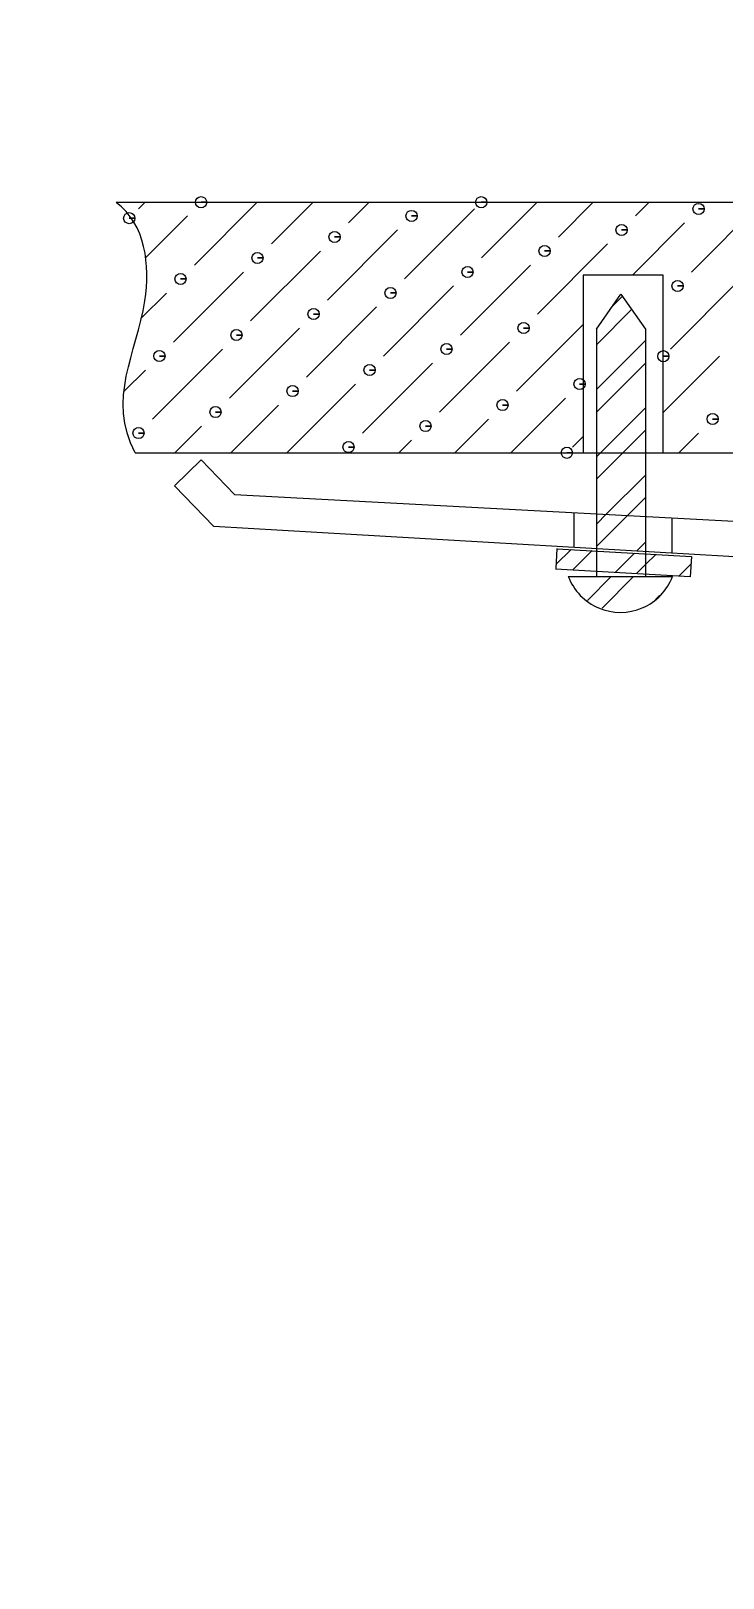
# Model space of a CAD drawing. Header units: millimetres. Extents: x 222 to 1745, y 294 to 1363.
# Drawn here: x 1084.6 to 1111.4, y 657.3 to 717.3 of the extents above; entities that cross this region are included whole.
import ezdxf

# ---------------------------------------------------------------- set-up
doc = ezdxf.new("R2010")
doc.units = ezdxf.units.MM
doc.linetypes.add('ACAD_ISO02W100', pattern=[15, 12, -3])
for name, color, linetype, lineweight in [('尺寸標注', 1, 'Continuous', 30), ('文字', 3, 'Continuous', 30), ('細實線', 1, 'Continuous', 13), ('虚线', 2, 'ACAD_ISO02W100', 30)]:
    doc.layers.add(name, color=color, linetype=linetype, lineweight=lineweight)
doc.styles.add('DIM', font='txt.shx', dxfattribs={"width": 0.7, "bigfont": 'chineset.shx'})
doc.dimstyles.new('mm+in(开孔纸尺寸)', dxfattribs={"dimscale": 3, "dimtxt": 3.8, "dimasz": 2, "dimexe": 1.25, "dimexo": 0.625, "dimgap": 2, "dimtad": 1, "dimtxsty": 'DIM', "dimcen": 0, "dimclrd": 256, "dimclre": 256, "dimclrt": 3, "dimadec": 0, "dimazin": 0, "dimtfac": 1, "dimtmove": 0, "dimatfit": 1, "dimfxl": 1, "dimlwd": -1, "dimarcsym": 0})

# ---------------------------------------------------------------- blocks, each defined once
blk = doc.blocks.new('*D28')
at = {"layer": 'Defpoints', "color": 0}
for p in [(948.447, 1091.935), (947.33, 597.288), (1457.074, 597.288)]:
    blk.add_point(p, dxfattribs=at)
at = {"layer": '尺寸標注', "lineweight": -2}
for p, q in [((950.322, 1091.935), (1460.824, 1091.935)), ((949.205, 597.288), (1460.824, 597.288))]:
    blk.add_line(p, q, dxfattribs=at)
at = {"layer": '尺寸標注'}
blk.add_line((1457.074, 1085.935), (1457.074, 603.288), dxfattribs=at)
for points in [[(1458.074, 1085.935), (1456.074, 1085.935), (1457.074, 1091.935)], [(1456.074, 603.288), (1458.074, 603.288), (1457.074, 597.288)]]:
    blk.add_solid(points, dxfattribs=at)
at = {"layer": '尺寸標注', "color": 3, "insert": (1444.424, 844.612), "char_height": 11.4, "attachment_point": 5, "rotation": 90, "style": 'DIM'}
blk.add_mtext('494,65mm [19 1/2"]', dxfattribs=at)
blk = doc.blocks.new('*D29')
at = {"layer": 'Defpoints', "color": 0}
for p in [(947.33, 1085.586), (1389.928, 1085.586), (947.33, 603.638)]:
    blk.add_point(p, dxfattribs=at)
at = {"layer": '尺寸標注', "lineweight": -2}
for p, q in [((949.205, 1085.586), (1393.678, 1085.586)), ((949.205, 603.638), (1393.678, 603.638))]:
    blk.add_line(p, q, dxfattribs=at)
at = {"layer": '尺寸標注'}
blk.add_line((1389.928, 609.638), (1389.928, 1079.586), dxfattribs=at)
for points in [[(1390.928, 1079.586), (1388.928, 1079.586), (1389.928, 1085.586)], [(1388.928, 609.638), (1390.928, 609.638), (1389.928, 603.638)]]:
    blk.add_solid(points, dxfattribs=at)
at = {"layer": '尺寸標注', "color": 3, "insert": (1377.278, 844.612), "char_height": 11.4, "attachment_point": 5, "rotation": 90, "style": 'DIM'}
blk.add_mtext('481,95mm [19"]', dxfattribs=at)
blk = doc.blocks.new('*D30')
at = {"layer": 'Defpoints', "color": 0}
for p in [(947.269, 1079.236), (947.33, 609.988), (1317.574, 609.988)]:
    blk.add_point(p, dxfattribs=at)
at = {"layer": '尺寸標注', "lineweight": -2}
for p, q in [((949.144, 1079.236), (1321.324, 1079.236)), ((949.205, 609.988), (1321.324, 609.988))]:
    blk.add_line(p, q, dxfattribs=at)
at = {"layer": '尺寸標注'}
blk.add_line((1317.574, 1073.236), (1317.574, 615.988), dxfattribs=at)
for points in [[(1318.574, 1073.236), (1316.574, 1073.236), (1317.574, 1079.236)], [(1316.574, 615.988), (1318.574, 615.988), (1317.574, 609.988)]]:
    blk.add_solid(points, dxfattribs=at)
at = {"layer": '尺寸標注', "color": 3, "insert": (1304.924, 844.612), "char_height": 11.4, "attachment_point": 5, "rotation": 90, "style": 'DIM'}
blk.add_mtext('469,25mm [18 1/2"]', dxfattribs=at)

msp = doc.modelspace()

# ---------------------------------------------------------------- linework, layer by layer
msp.add_lwpolyline([(1222.177, 862.246, 0.397118), (993.522, 1091.241, 0.014687), (903.371, 1091.306, 0.39796), (672.421, 860.014, 0.022582), (674.918, 721.219, 0.372313), (790.21, 603.734, 0.041743), (1109.955, 604.194, 0.370455), (1219.377, 715.612, 0.023859)], format="xyb", close=True)
at = {"layer": '文字'}
msp.add_lwpolyline([(1108.878, 616.848, 0.370455), (1206.706, 716.46, 0.023859), (1209.482, 861.883, 0.397118), (993.139, 1078.546, 0.014687), (903.735, 1078.611, 0.39796), (685.117, 859.669, 0.022582), (687.593, 722.02, 0.372313), (791.25, 616.391, 0.041743)], format="xyb", close=True, dxfattribs=at)
at = {"layer": '細實線'}
for points, knots in [([(1088.606, 700.959), (1087.51, 703.069), (1088.668, 704.808), (1088.984, 706.849), (1088.984, 706.849), (1089.2, 708.25), (1089.018, 709.794), (1087.876, 710.675)], [0, 0, 0, 0, 0.333333, 0.333333, 0.333333, 0.333333, 1, 1, 1, 1]), ([(1091.17, 710.678), (1091.17, 710.678), (1091.387, 710.678), (1091.387, 710.678), (1091.387, 710.678), (1091.387, 710.797), (1091.289, 710.895), (1091.17, 710.895), (1091.17, 710.895), (1091.05, 710.895), (1090.953, 710.797), (1090.953, 710.678), (1090.953, 710.678), (1090.953, 710.558), (1091.05, 710.461), (1091.17, 710.461), (1091.17, 710.461), (1091.289, 710.461), (1091.387, 710.558), (1091.387, 710.678), (1091.387, 710.678), (1091.387, 710.678), (1091.17, 710.678), (1091.17, 710.678)], [0, 0, 0, 0, 0.142857, 0.142857, 0.142857, 0.142857, 0.285714, 0.285714, 0.285714, 0.285714, 0.428571, 0.428571, 0.428571, 0.428571, 0.571429, 0.571429, 0.571429, 0.571429, 0.714286, 0.714286, 0.714286, 0.714286, 1, 1, 1, 1]), ([(1102.038, 710.678), (1102.038, 710.678), (1102.255, 710.678), (1102.255, 710.678), (1102.255, 710.678), (1102.255, 710.797), (1102.158, 710.895), (1102.038, 710.895), (1102.038, 710.895), (1101.919, 710.895), (1101.822, 710.797), (1101.822, 710.678), (1101.822, 710.678), (1101.822, 710.558), (1101.919, 710.461), (1102.038, 710.461), (1102.038, 710.461), (1102.158, 710.461), (1102.255, 710.558), (1102.255, 710.678), (1102.255, 710.678), (1102.255, 710.678), (1102.038, 710.678), (1102.038, 710.678)], [0, 0, 0, 0, 0.142857, 0.142857, 0.142857, 0.142857, 0.285714, 0.285714, 0.285714, 0.285714, 0.428571, 0.428571, 0.428571, 0.428571, 0.571429, 0.571429, 0.571429, 0.571429, 0.714286, 0.714286, 0.714286, 0.714286, 1, 1, 1, 1]), ([(1110.473, 710.419), (1110.473, 710.419), (1110.69, 710.419), (1110.69, 710.419), (1110.69, 710.419), (1110.69, 710.539), (1110.593, 710.636), (1110.473, 710.636), (1110.473, 710.636), (1110.354, 710.636), (1110.257, 710.539), (1110.257, 710.419), (1110.257, 710.419), (1110.257, 710.3), (1110.354, 710.202), (1110.473, 710.202), (1110.473, 710.202), (1110.593, 710.202), (1110.69, 710.3), (1110.69, 710.419), (1110.69, 710.419), (1110.69, 710.419), (1110.473, 710.419), (1110.473, 710.419)], [0, 0, 0, 0, 0.142857, 0.142857, 0.142857, 0.142857, 0.285714, 0.285714, 0.285714, 0.285714, 0.428571, 0.428571, 0.428571, 0.428571, 0.571429, 0.571429, 0.571429, 0.571429, 0.714286, 0.714286, 0.714286, 0.714286, 1, 1, 1, 1]), ([(1088.38, 710.06), (1088.38, 710.06), (1088.597, 710.06), (1088.597, 710.06), (1088.597, 710.06), (1088.597, 710.18), (1088.5, 710.277), (1088.38, 710.277), (1088.38, 710.277), (1088.261, 710.277), (1088.163, 710.18), (1088.163, 710.06), (1088.163, 710.06), (1088.163, 709.941), (1088.261, 709.844), (1088.38, 709.844), (1088.38, 709.844), (1088.5, 709.844), (1088.597, 709.941), (1088.597, 710.06), (1088.597, 710.06), (1088.597, 710.06), (1088.38, 710.06), (1088.38, 710.06)], [0, 0, 0, 0, 0.142857, 0.142857, 0.142857, 0.142857, 0.285714, 0.285714, 0.285714, 0.285714, 0.428571, 0.428571, 0.428571, 0.428571, 0.571429, 0.571429, 0.571429, 0.571429, 0.714286, 0.714286, 0.714286, 0.714286, 1, 1, 1, 1]), ([(1099.335, 710.147), (1099.335, 710.147), (1099.552, 710.147), (1099.552, 710.147), (1099.552, 710.147), (1099.552, 710.266), (1099.454, 710.364), (1099.335, 710.364), (1099.335, 710.364), (1099.215, 710.364), (1099.118, 710.266), (1099.118, 710.147), (1099.118, 710.147), (1099.118, 710.027), (1099.215, 709.93), (1099.335, 709.93), (1099.335, 709.93), (1099.454, 709.93), (1099.552, 710.027), (1099.552, 710.147), (1099.552, 710.147), (1099.552, 710.147), (1099.335, 710.147), (1099.335, 710.147)], [0, 0, 0, 0, 0.142857, 0.142857, 0.142857, 0.142857, 0.285714, 0.285714, 0.285714, 0.285714, 0.428571, 0.428571, 0.428571, 0.428571, 0.571429, 0.571429, 0.571429, 0.571429, 0.714286, 0.714286, 0.714286, 0.714286, 1, 1, 1, 1]), ([(1096.346, 709.331), (1096.346, 709.331), (1096.563, 709.331), (1096.563, 709.331), (1096.563, 709.331), (1096.563, 709.45), (1096.465, 709.548), (1096.346, 709.548), (1096.346, 709.548), (1096.226, 709.548), (1096.129, 709.45), (1096.129, 709.331), (1096.129, 709.331), (1096.129, 709.211), (1096.226, 709.114), (1096.346, 709.114), (1096.346, 709.114), (1096.465, 709.114), (1096.563, 709.211), (1096.563, 709.331), (1096.563, 709.331), (1096.563, 709.331), (1096.346, 709.331), (1096.346, 709.331)], [0, 0, 0, 0, 0.142857, 0.142857, 0.142857, 0.142857, 0.285714, 0.285714, 0.285714, 0.285714, 0.428571, 0.428571, 0.428571, 0.428571, 0.571429, 0.571429, 0.571429, 0.571429, 0.714286, 0.714286, 0.714286, 0.714286, 1, 1, 1, 1]), ([(1107.484, 709.603), (1107.484, 709.603), (1107.701, 709.603), (1107.701, 709.603), (1107.701, 709.603), (1107.701, 709.723), (1107.603, 709.82), (1107.484, 709.82), (1107.484, 709.82), (1107.365, 709.82), (1107.267, 709.723), (1107.267, 709.603), (1107.267, 709.603), (1107.267, 709.484), (1107.365, 709.386), (1107.484, 709.386), (1107.484, 709.386), (1107.603, 709.386), (1107.701, 709.484), (1107.701, 709.603), (1107.701, 709.603), (1107.701, 709.603), (1107.484, 709.603), (1107.484, 709.603)], [0, 0, 0, 0, 0.142857, 0.142857, 0.142857, 0.142857, 0.285714, 0.285714, 0.285714, 0.285714, 0.428571, 0.428571, 0.428571, 0.428571, 0.571429, 0.571429, 0.571429, 0.571429, 0.714286, 0.714286, 0.714286, 0.714286, 1, 1, 1, 1]), ([(1104.497, 708.788), (1104.497, 708.788), (1104.713, 708.788), (1104.713, 708.788), (1104.713, 708.788), (1104.713, 708.907), (1104.616, 709.004), (1104.497, 709.004), (1104.497, 709.004), (1104.377, 709.004), (1104.28, 708.907), (1104.28, 708.788), (1104.28, 708.788), (1104.28, 708.668), (1104.377, 708.571), (1104.497, 708.571), (1104.497, 708.571), (1104.616, 708.571), (1104.713, 708.668), (1104.713, 708.788), (1104.713, 708.788), (1104.713, 708.788), (1104.497, 708.788), (1104.497, 708.788)], [0, 0, 0, 0, 0.142857, 0.142857, 0.142857, 0.142857, 0.285714, 0.285714, 0.285714, 0.285714, 0.428571, 0.428571, 0.428571, 0.428571, 0.571429, 0.571429, 0.571429, 0.571429, 0.714286, 0.714286, 0.714286, 0.714286, 1, 1, 1, 1]), ([(1093.356, 708.517), (1093.356, 708.517), (1093.573, 708.517), (1093.573, 708.517), (1093.573, 708.517), (1093.573, 708.637), (1093.476, 708.734), (1093.356, 708.734), (1093.356, 708.734), (1093.237, 708.734), (1093.14, 708.637), (1093.14, 708.517), (1093.14, 708.517), (1093.14, 708.398), (1093.237, 708.301), (1093.356, 708.301), (1093.356, 708.301), (1093.476, 708.301), (1093.573, 708.398), (1093.573, 708.517), (1093.573, 708.517), (1093.573, 708.517), (1093.356, 708.517), (1093.356, 708.517)], [0, 0, 0, 0, 0.142857, 0.142857, 0.142857, 0.142857, 0.285714, 0.285714, 0.285714, 0.285714, 0.428571, 0.428571, 0.428571, 0.428571, 0.571429, 0.571429, 0.571429, 0.571429, 0.714286, 0.714286, 0.714286, 0.714286, 1, 1, 1, 1]), ([(1090.369, 707.702), (1090.369, 707.702), (1090.586, 707.702), (1090.586, 707.702), (1090.586, 707.702), (1090.586, 707.822), (1090.489, 707.919), (1090.369, 707.919), (1090.369, 707.919), (1090.25, 707.919), (1090.152, 707.822), (1090.152, 707.702), (1090.152, 707.702), (1090.152, 707.583), (1090.25, 707.485), (1090.369, 707.485), (1090.369, 707.485), (1090.489, 707.485), (1090.586, 707.583), (1090.586, 707.702), (1090.586, 707.702), (1090.586, 707.702), (1090.369, 707.702), (1090.369, 707.702)], [0, 0, 0, 0, 0.142857, 0.142857, 0.142857, 0.142857, 0.285714, 0.285714, 0.285714, 0.285714, 0.428571, 0.428571, 0.428571, 0.428571, 0.571429, 0.571429, 0.571429, 0.571429, 0.714286, 0.714286, 0.714286, 0.714286, 1, 1, 1, 1]), ([(1101.508, 707.972), (1101.508, 707.972), (1101.724, 707.972), (1101.724, 707.972), (1101.724, 707.972), (1101.724, 708.092), (1101.627, 708.189), (1101.508, 708.189), (1101.508, 708.189), (1101.388, 708.189), (1101.291, 708.092), (1101.291, 707.972), (1101.291, 707.972), (1101.291, 707.853), (1101.388, 707.756), (1101.508, 707.756), (1101.508, 707.756), (1101.627, 707.756), (1101.724, 707.853), (1101.724, 707.972), (1101.724, 707.972), (1101.724, 707.972), (1101.508, 707.972), (1101.508, 707.972)], [0, 0, 0, 0, 0.142857, 0.142857, 0.142857, 0.142857, 0.285714, 0.285714, 0.285714, 0.285714, 0.428571, 0.428571, 0.428571, 0.428571, 0.571429, 0.571429, 0.571429, 0.571429, 0.714286, 0.714286, 0.714286, 0.714286, 1, 1, 1, 1]), ([(1109.658, 707.43), (1109.658, 707.43), (1109.875, 707.43), (1109.875, 707.43), (1109.875, 707.43), (1109.875, 707.55), (1109.778, 707.647), (1109.658, 707.647), (1109.658, 707.647), (1109.539, 707.647), (1109.441, 707.55), (1109.441, 707.43), (1109.441, 707.43), (1109.441, 707.311), (1109.539, 707.213), (1109.658, 707.213), (1109.658, 707.213), (1109.778, 707.213), (1109.875, 707.311), (1109.875, 707.43), (1109.875, 707.43), (1109.875, 707.43), (1109.658, 707.43), (1109.658, 707.43)], [0, 0, 0, 0, 0.142857, 0.142857, 0.142857, 0.142857, 0.285714, 0.285714, 0.285714, 0.285714, 0.428571, 0.428571, 0.428571, 0.428571, 0.571429, 0.571429, 0.571429, 0.571429, 0.714286, 0.714286, 0.714286, 0.714286, 1, 1, 1, 1]), ([(1098.518, 707.158), (1098.518, 707.158), (1098.735, 707.158), (1098.735, 707.158), (1098.735, 707.158), (1098.735, 707.277), (1098.638, 707.375), (1098.518, 707.375), (1098.518, 707.375), (1098.399, 707.375), (1098.301, 707.277), (1098.301, 707.158), (1098.301, 707.158), (1098.301, 707.038), (1098.399, 706.941), (1098.518, 706.941), (1098.518, 706.941), (1098.638, 706.941), (1098.735, 707.038), (1098.735, 707.158), (1098.735, 707.158), (1098.735, 707.158), (1098.518, 707.158), (1098.518, 707.158)], [0, 0, 0, 0, 0.142857, 0.142857, 0.142857, 0.142857, 0.285714, 0.285714, 0.285714, 0.285714, 0.428571, 0.428571, 0.428571, 0.428571, 0.571429, 0.571429, 0.571429, 0.571429, 0.714286, 0.714286, 0.714286, 0.714286, 1, 1, 1, 1]), ([(1095.531, 706.343), (1095.531, 706.343), (1095.748, 706.343), (1095.748, 706.343), (1095.748, 706.343), (1095.748, 706.462), (1095.65, 706.559), (1095.531, 706.559), (1095.531, 706.559), (1095.411, 706.559), (1095.314, 706.462), (1095.314, 706.343), (1095.314, 706.343), (1095.314, 706.223), (1095.411, 706.126), (1095.531, 706.126), (1095.531, 706.126), (1095.65, 706.126), (1095.748, 706.223), (1095.748, 706.343), (1095.748, 706.343), (1095.748, 706.343), (1095.531, 706.343), (1095.531, 706.343)], [0, 0, 0, 0, 0.142857, 0.142857, 0.142857, 0.142857, 0.285714, 0.285714, 0.285714, 0.285714, 0.428571, 0.428571, 0.428571, 0.428571, 0.571429, 0.571429, 0.571429, 0.571429, 0.714286, 0.714286, 0.714286, 0.714286, 1, 1, 1, 1]), ([(1103.682, 705.8), (1103.682, 705.8), (1103.899, 705.8), (1103.899, 705.8), (1103.899, 705.8), (1103.899, 705.92), (1103.801, 706.017), (1103.682, 706.017), (1103.682, 706.017), (1103.562, 706.017), (1103.465, 705.92), (1103.465, 705.8), (1103.465, 705.8), (1103.465, 705.681), (1103.562, 705.583), (1103.682, 705.583), (1103.682, 705.583), (1103.801, 705.583), (1103.899, 705.681), (1103.899, 705.8), (1103.899, 705.8), (1103.899, 705.8), (1103.682, 705.8), (1103.682, 705.8)], [0, 0, 0, 0, 0.142857, 0.142857, 0.142857, 0.142857, 0.285714, 0.285714, 0.285714, 0.285714, 0.428571, 0.428571, 0.428571, 0.428571, 0.571429, 0.571429, 0.571429, 0.571429, 0.714286, 0.714286, 0.714286, 0.714286, 1, 1, 1, 1]), ([(1092.541, 705.528), (1092.541, 705.528), (1092.758, 705.528), (1092.758, 705.528), (1092.758, 705.528), (1092.758, 705.647), (1092.661, 705.745), (1092.541, 705.745), (1092.541, 705.745), (1092.422, 705.745), (1092.325, 705.647), (1092.325, 705.528), (1092.325, 705.528), (1092.325, 705.408), (1092.422, 705.311), (1092.541, 705.311), (1092.541, 705.311), (1092.661, 705.311), (1092.758, 705.408), (1092.758, 705.528), (1092.758, 705.528), (1092.758, 705.528), (1092.541, 705.528), (1092.541, 705.528)], [0, 0, 0, 0, 0.142857, 0.142857, 0.142857, 0.142857, 0.285714, 0.285714, 0.285714, 0.285714, 0.428571, 0.428571, 0.428571, 0.428571, 0.571429, 0.571429, 0.571429, 0.571429, 0.714286, 0.714286, 0.714286, 0.714286, 1, 1, 1, 1]), ([(1089.552, 704.713), (1089.552, 704.713), (1089.769, 704.713), (1089.769, 704.713), (1089.769, 704.713), (1089.769, 704.833), (1089.672, 704.93), (1089.552, 704.93), (1089.552, 704.93), (1089.433, 704.93), (1089.336, 704.833), (1089.336, 704.713), (1089.336, 704.713), (1089.336, 704.594), (1089.433, 704.496), (1089.552, 704.496), (1089.552, 704.496), (1089.672, 704.496), (1089.769, 704.594), (1089.769, 704.713), (1089.769, 704.713), (1089.769, 704.713), (1089.552, 704.713), (1089.552, 704.713)], [0, 0, 0, 0, 0.142857, 0.142857, 0.142857, 0.142857, 0.285714, 0.285714, 0.285714, 0.285714, 0.428571, 0.428571, 0.428571, 0.428571, 0.571429, 0.571429, 0.571429, 0.571429, 0.714286, 0.714286, 0.714286, 0.714286, 1, 1, 1, 1]), ([(1100.693, 704.984), (1100.693, 704.984), (1100.909, 704.984), (1100.909, 704.984), (1100.909, 704.984), (1100.909, 705.103), (1100.812, 705.2), (1100.693, 705.2), (1100.693, 705.2), (1100.573, 705.2), (1100.476, 705.103), (1100.476, 704.984), (1100.476, 704.984), (1100.476, 704.864), (1100.573, 704.767), (1100.693, 704.767), (1100.693, 704.767), (1100.812, 704.767), (1100.909, 704.864), (1100.909, 704.984), (1100.909, 704.984), (1100.909, 704.984), (1100.693, 704.984), (1100.693, 704.984)], [0, 0, 0, 0, 0.142857, 0.142857, 0.142857, 0.142857, 0.285714, 0.285714, 0.285714, 0.285714, 0.428571, 0.428571, 0.428571, 0.428571, 0.571429, 0.571429, 0.571429, 0.571429, 0.714286, 0.714286, 0.714286, 0.714286, 1, 1, 1, 1]), ([(1109.107, 704.705), (1109.107, 704.705), (1109.324, 704.705), (1109.324, 704.705), (1109.324, 704.705), (1109.324, 704.824), (1109.226, 704.921), (1109.107, 704.921), (1109.107, 704.921), (1108.987, 704.921), (1108.89, 704.824), (1108.89, 704.705), (1108.89, 704.705), (1108.89, 704.585), (1108.987, 704.488), (1109.107, 704.488), (1109.107, 704.488), (1109.226, 704.488), (1109.324, 704.585), (1109.324, 704.705), (1109.324, 704.705), (1109.324, 704.705), (1109.107, 704.705), (1109.107, 704.705)], [0, 0, 0, 0, 0.142857, 0.142857, 0.142857, 0.142857, 0.285714, 0.285714, 0.285714, 0.285714, 0.428571, 0.428571, 0.428571, 0.428571, 0.571429, 0.571429, 0.571429, 0.571429, 0.714286, 0.714286, 0.714286, 0.714286, 1, 1, 1, 1]), ([(1097.705, 704.17), (1097.705, 704.17), (1097.922, 704.17), (1097.922, 704.17), (1097.922, 704.17), (1097.922, 704.29), (1097.825, 704.387), (1097.705, 704.387), (1097.705, 704.387), (1097.586, 704.387), (1097.489, 704.29), (1097.489, 704.17), (1097.489, 704.17), (1097.489, 704.051), (1097.586, 703.953), (1097.705, 703.953), (1097.705, 703.953), (1097.825, 703.953), (1097.922, 704.051), (1097.922, 704.17), (1097.922, 704.17), (1097.922, 704.17), (1097.705, 704.17), (1097.705, 704.17)], [0, 0, 0, 0, 0.142857, 0.142857, 0.142857, 0.142857, 0.285714, 0.285714, 0.285714, 0.285714, 0.428571, 0.428571, 0.428571, 0.428571, 0.571429, 0.571429, 0.571429, 0.571429, 0.714286, 0.714286, 0.714286, 0.714286, 1, 1, 1, 1]), ([(1094.716, 703.353), (1094.716, 703.353), (1094.933, 703.353), (1094.933, 703.353), (1094.933, 703.353), (1094.933, 703.473), (1094.835, 703.57), (1094.716, 703.57), (1094.716, 703.57), (1094.596, 703.57), (1094.499, 703.473), (1094.499, 703.353), (1094.499, 703.353), (1094.499, 703.234), (1094.596, 703.137), (1094.716, 703.137), (1094.716, 703.137), (1094.835, 703.137), (1094.933, 703.234), (1094.933, 703.353), (1094.933, 703.353), (1094.933, 703.353), (1094.716, 703.353), (1094.716, 703.353)], [0, 0, 0, 0, 0.142857, 0.142857, 0.142857, 0.142857, 0.285714, 0.285714, 0.285714, 0.285714, 0.428571, 0.428571, 0.428571, 0.428571, 0.571429, 0.571429, 0.571429, 0.571429, 0.714286, 0.714286, 0.714286, 0.714286, 1, 1, 1, 1]), ([(1105.854, 703.626), (1105.854, 703.626), (1106.071, 703.626), (1106.071, 703.626), (1106.071, 703.626), (1106.071, 703.745), (1105.974, 703.843), (1105.854, 703.843), (1105.854, 703.843), (1105.735, 703.843), (1105.637, 703.745), (1105.637, 703.626), (1105.637, 703.626), (1105.637, 703.507), (1105.735, 703.409), (1105.854, 703.409), (1105.854, 703.409), (1105.974, 703.409), (1106.071, 703.507), (1106.071, 703.626), (1106.071, 703.626), (1106.071, 703.626), (1105.854, 703.626), (1105.854, 703.626)], [0, 0, 0, 0, 0.142857, 0.142857, 0.142857, 0.142857, 0.285714, 0.285714, 0.285714, 0.285714, 0.428571, 0.428571, 0.428571, 0.428571, 0.571429, 0.571429, 0.571429, 0.571429, 0.714286, 0.714286, 0.714286, 0.714286, 1, 1, 1, 1]), ([(1102.865, 702.811), (1102.865, 702.811), (1103.082, 702.811), (1103.082, 702.811), (1103.082, 702.811), (1103.082, 702.93), (1102.984, 703.027), (1102.865, 703.027), (1102.865, 703.027), (1102.746, 703.027), (1102.648, 702.93), (1102.648, 702.811), (1102.648, 702.811), (1102.648, 702.691), (1102.746, 702.594), (1102.865, 702.594), (1102.865, 702.594), (1102.984, 702.594), (1103.082, 702.691), (1103.082, 702.811), (1103.082, 702.811), (1103.082, 702.811), (1102.865, 702.811), (1102.865, 702.811)], [0, 0, 0, 0, 0.142857, 0.142857, 0.142857, 0.142857, 0.285714, 0.285714, 0.285714, 0.285714, 0.428571, 0.428571, 0.428571, 0.428571, 0.571429, 0.571429, 0.571429, 0.571429, 0.714286, 0.714286, 0.714286, 0.714286, 1, 1, 1, 1]), ([(1091.727, 702.539), (1091.727, 702.539), (1091.944, 702.539), (1091.944, 702.539), (1091.944, 702.539), (1091.944, 702.658), (1091.846, 702.755), (1091.727, 702.755), (1091.727, 702.755), (1091.607, 702.755), (1091.51, 702.658), (1091.51, 702.539), (1091.51, 702.539), (1091.51, 702.419), (1091.607, 702.322), (1091.727, 702.322), (1091.727, 702.322), (1091.846, 702.322), (1091.944, 702.419), (1091.944, 702.539), (1091.944, 702.539), (1091.944, 702.539), (1091.727, 702.539), (1091.727, 702.539)], [0, 0, 0, 0, 0.142857, 0.142857, 0.142857, 0.142857, 0.285714, 0.285714, 0.285714, 0.285714, 0.428571, 0.428571, 0.428571, 0.428571, 0.571429, 0.571429, 0.571429, 0.571429, 0.714286, 0.714286, 0.714286, 0.714286, 1, 1, 1, 1]), ([(1099.878, 701.996), (1099.878, 701.996), (1100.094, 701.996), (1100.094, 701.996), (1100.094, 701.996), (1100.094, 702.115), (1099.997, 702.213), (1099.878, 702.213), (1099.878, 702.213), (1099.758, 702.213), (1099.661, 702.115), (1099.661, 701.996), (1099.661, 701.996), (1099.661, 701.877), (1099.758, 701.779), (1099.878, 701.779), (1099.878, 701.779), (1099.997, 701.779), (1100.094, 701.877), (1100.094, 701.996), (1100.094, 701.996), (1100.094, 701.996), (1099.878, 701.996), (1099.878, 701.996)], [0, 0, 0, 0, 0.142857, 0.142857, 0.142857, 0.142857, 0.285714, 0.285714, 0.285714, 0.285714, 0.428571, 0.428571, 0.428571, 0.428571, 0.571429, 0.571429, 0.571429, 0.571429, 0.714286, 0.714286, 0.714286, 0.714286, 1, 1, 1, 1]), ([(1111.018, 702.269), (1111.018, 702.269), (1111.235, 702.269), (1111.235, 702.269), (1111.235, 702.269), (1111.235, 702.388), (1111.137, 702.485), (1111.018, 702.485), (1111.018, 702.485), (1110.899, 702.485), (1110.801, 702.388), (1110.801, 702.269), (1110.801, 702.269), (1110.801, 702.149), (1110.899, 702.052), (1111.018, 702.052), (1111.018, 702.052), (1111.137, 702.052), (1111.235, 702.149), (1111.235, 702.269), (1111.235, 702.269), (1111.235, 702.269), (1111.018, 702.269), (1111.018, 702.269)], [0, 0, 0, 0, 0.142857, 0.142857, 0.142857, 0.142857, 0.285714, 0.285714, 0.285714, 0.285714, 0.428571, 0.428571, 0.428571, 0.428571, 0.571429, 0.571429, 0.571429, 0.571429, 0.714286, 0.714286, 0.714286, 0.714286, 1, 1, 1, 1]), ([(1088.739, 701.724), (1088.739, 701.724), (1088.956, 701.724), (1088.956, 701.724), (1088.956, 701.724), (1088.956, 701.843), (1088.859, 701.94), (1088.739, 701.94), (1088.739, 701.94), (1088.62, 701.94), (1088.522, 701.843), (1088.522, 701.724), (1088.522, 701.724), (1088.522, 701.604), (1088.62, 701.507), (1088.739, 701.507), (1088.739, 701.507), (1088.859, 701.507), (1088.956, 701.604), (1088.956, 701.724), (1088.956, 701.724), (1088.956, 701.724), (1088.739, 701.724), (1088.739, 701.724)], [0, 0, 0, 0, 0.142857, 0.142857, 0.142857, 0.142857, 0.285714, 0.285714, 0.285714, 0.285714, 0.428571, 0.428571, 0.428571, 0.428571, 0.571429, 0.571429, 0.571429, 0.571429, 0.714286, 0.714286, 0.714286, 0.714286, 1, 1, 1, 1]), ([(1096.889, 701.181), (1096.889, 701.181), (1097.105, 701.181), (1097.105, 701.181), (1097.105, 701.181), (1097.105, 701.301), (1097.008, 701.398), (1096.889, 701.398), (1096.889, 701.398), (1096.769, 701.398), (1096.672, 701.301), (1096.672, 701.181), (1096.672, 701.181), (1096.672, 701.062), (1096.769, 700.965), (1096.889, 700.965), (1096.889, 700.965), (1097.008, 700.965), (1097.105, 701.062), (1097.105, 701.181), (1097.105, 701.181), (1097.105, 701.181), (1096.889, 701.181), (1096.889, 701.181)], [0, 0, 0, 0, 0.142857, 0.142857, 0.142857, 0.142857, 0.285714, 0.285714, 0.285714, 0.285714, 0.428571, 0.428571, 0.428571, 0.428571, 0.571429, 0.571429, 0.571429, 0.571429, 0.714286, 0.714286, 0.714286, 0.714286, 1, 1, 1, 1]), ([(1105.362, 700.959), (1105.362, 700.959), (1105.579, 700.959), (1105.579, 700.959), (1105.579, 700.959), (1105.579, 701.079), (1105.481, 701.176), (1105.362, 701.176), (1105.362, 701.176), (1105.242, 701.176), (1105.145, 701.079), (1105.145, 700.959), (1105.145, 700.959), (1105.145, 700.84), (1105.242, 700.743), (1105.362, 700.743), (1105.362, 700.743), (1105.481, 700.743), (1105.579, 700.84), (1105.579, 700.959), (1105.579, 700.959), (1105.579, 700.959), (1105.362, 700.959), (1105.362, 700.959)], [0, 0, 0, 0, 0.142857, 0.142857, 0.142857, 0.142857, 0.285714, 0.285714, 0.285714, 0.285714, 0.428571, 0.428571, 0.428571, 0.428571, 0.571429, 0.571429, 0.571429, 0.571429, 0.714286, 0.714286, 0.714286, 0.714286, 1, 1, 1, 1]), ([(1105.419, 696.159), (1105.629, 695.609), (1106.055, 695.169), (1106.596, 694.94), (1106.596, 694.94), (1107.137, 694.712), (1107.748, 694.712), (1108.291, 694.94), (1108.291, 694.94), (1108.831, 695.169), (1109.256, 695.609), (1109.466, 696.159)], [0, 0, 0, 0, 0.25, 0.25, 0.25, 0.25, 0.5, 0.5, 0.5, 0.5, 1, 1, 1, 1])]:
    msp.add_open_spline(points, degree=3, knots=knots, dxfattribs=at)
for points in [[(1131.649, 710.674), (1131.649, 710.674), (1087.876, 710.674), (1087.876, 710.674)], [(1088.739, 710.419), (1088.739, 710.419), (1088.997, 710.677), (1088.997, 710.677)], [(1090.912, 708.244), (1090.912, 708.244), (1093.344, 710.677), (1093.344, 710.677)], [(1093.901, 709.059), (1093.901, 709.059), (1095.519, 710.677), (1095.519, 710.677)], [(1096.889, 709.874), (1096.889, 709.874), (1097.691, 710.677), (1097.691, 710.677)], [(1102.052, 708.517), (1102.052, 708.517), (1104.212, 710.677), (1104.212, 710.677)], [(1105.039, 709.33), (1105.039, 709.33), (1106.385, 710.677), (1106.385, 710.677)], [(1108.029, 710.147), (1108.029, 710.147), (1108.559, 710.677), (1108.559, 710.677)], [(1110.203, 707.972), (1110.203, 707.972), (1112.906, 710.677), (1112.906, 710.677)], [(1089.016, 708.522), (1089.016, 708.522), (1090.64, 710.147), (1090.64, 710.147)], [(1099.063, 707.702), (1099.063, 707.702), (1101.78, 710.419), (1101.78, 710.419)], [(1096.073, 706.885), (1096.073, 706.885), (1098.79, 709.602), (1098.79, 709.602)], [(1107.909, 707.853), (1107.909, 707.853), (1109.931, 709.874), (1109.931, 709.874)], [(1104.225, 706.342), (1104.225, 706.342), (1106.941, 709.059), (1106.941, 709.059)], [(1093.086, 706.072), (1093.086, 706.072), (1095.803, 708.787), (1095.803, 708.787)], [(1101.235, 705.527), (1101.235, 705.527), (1103.954, 708.244), (1103.954, 708.244)], [(1090.097, 705.255), (1090.097, 705.255), (1092.814, 707.972), (1092.814, 707.972)], [(1109.105, 707.853), (1109.105, 707.853), (1105.993, 707.853), (1105.993, 707.853)], [(1105.995, 707.851), (1105.995, 707.851), (1105.995, 700.957), (1105.995, 700.957)], [(1109.105, 700.959), (1109.105, 700.959), (1109.105, 707.853), (1109.105, 707.853)], [(1109.386, 704.983), (1109.386, 704.983), (1112.103, 707.702), (1112.103, 707.702)], [(1088.834, 706.167), (1088.834, 706.167), (1089.824, 707.157), (1089.824, 707.157)], [(1098.248, 704.712), (1098.248, 704.712), (1100.965, 707.43), (1100.965, 707.43)], [(1106.518, 705.758), (1106.518, 705.758), (1107.451, 707.116), (1107.451, 707.116)], [(1107.12, 706.63), (1107.12, 706.63), (1107.515, 707.025), (1107.515, 707.025)], [(1107.455, 707.114), (1107.455, 707.114), (1108.412, 705.756), (1108.412, 705.756)], [(1095.259, 703.898), (1095.259, 703.898), (1097.976, 706.615), (1097.976, 706.615)], [(1106.52, 705.16), (1106.52, 705.16), (1107.876, 706.516), (1107.876, 706.516)], [(1109.107, 706.878), (1109.107, 706.878), (1109.116, 706.885), (1109.116, 706.885)], [(1103.409, 703.353), (1103.409, 703.353), (1105.995, 705.94), (1105.995, 705.94)], [(1092.269, 703.083), (1092.269, 703.083), (1094.988, 705.8), (1094.988, 705.8)], [(1100.42, 702.538), (1100.42, 702.538), (1103.137, 705.255), (1103.137, 705.255)], [(1106.518, 705.758), (1106.518, 705.758), (1106.518, 696.161), (1106.518, 696.161)], [(1106.52, 703.423), (1106.52, 703.423), (1108.41, 705.312), (1108.41, 705.312)], [(1108.412, 705.756), (1108.412, 705.756), (1108.412, 696.159), (1108.412, 696.159)], [(1089.282, 702.268), (1089.282, 702.268), (1091.999, 704.983), (1091.999, 704.983)], [(1109.107, 702.531), (1109.107, 702.531), (1111.288, 704.712), (1111.288, 704.712)], [(1088.189, 703.35), (1088.189, 703.35), (1089.01, 704.17), (1089.01, 704.17)], [(1097.433, 701.723), (1097.433, 701.723), (1100.15, 704.44), (1100.15, 704.44)], [(1106.52, 702.552), (1106.52, 702.552), (1108.41, 704.442), (1108.41, 704.442)], [(1094.494, 700.959), (1094.494, 700.959), (1097.16, 703.625), (1097.16, 703.625)], [(1092.319, 700.959), (1092.319, 700.959), (1094.171, 702.811), (1094.171, 702.811)], [(1103.188, 700.959), (1103.188, 700.959), (1105.312, 703.083), (1105.312, 703.083)], [(1101.015, 700.959), (1101.015, 700.959), (1102.322, 702.268), (1102.322, 702.268)], [(1106.664, 700.959), (1106.664, 700.959), (1108.41, 702.705), (1108.41, 702.705)], [(1090.147, 700.959), (1090.147, 700.959), (1091.184, 701.995), (1091.184, 701.995)], [(1107.535, 700.959), (1107.535, 700.959), (1108.41, 701.834), (1108.41, 701.834)], [(1109.709, 700.959), (1109.709, 700.959), (1110.473, 701.723), (1110.473, 701.723)], [(1098.841, 700.959), (1098.841, 700.959), (1099.335, 701.453), (1099.335, 701.453)], [(1105.584, 701.181), (1105.584, 701.181), (1105.995, 701.594), (1105.995, 701.594)], [(1088.604, 700.959), (1088.604, 700.959), (1133.27, 700.959), (1133.27, 700.959)], [(1091.177, 700.687), (1091.177, 700.687), (1090.135, 699.682), (1090.135, 699.682)], [(1092.469, 699.344), (1092.469, 699.344), (1091.175, 700.688), (1091.175, 700.688)], [(1106.52, 700.813), (1106.52, 700.813), (1106.666, 700.959), (1106.666, 700.959)], [(1106.52, 699.943), (1106.52, 699.943), (1107.535, 700.959), (1107.535, 700.959)], [(1106.888, 698.573), (1106.888, 698.573), (1108.412, 700.096), (1108.412, 700.096)], [(1090.133, 699.682), (1090.133, 699.682), (1091.661, 698.096), (1091.661, 698.096)], [(1092.467, 699.343), (1092.467, 699.343), (1122.989, 697.708), (1122.989, 697.708)], [(1107.713, 698.528), (1107.713, 698.528), (1108.412, 699.226), (1108.412, 699.226)], [(1105.639, 698.637), (1105.639, 698.637), (1105.639, 697.281), (1105.639, 697.281)], [(1123.637, 696.236), (1123.637, 696.236), (1091.659, 698.098), (1091.659, 698.098)], [(1106.52, 698.205), (1106.52, 698.205), (1106.888, 698.573), (1106.888, 698.573)], [(1106.52, 697.335), (1106.52, 697.335), (1107.713, 698.528), (1107.713, 698.528)], [(1109.441, 698.436), (1109.441, 698.436), (1109.441, 697.063), (1109.441, 697.063)], [(1108.065, 697.143), (1108.065, 697.143), (1108.412, 697.488), (1108.412, 697.488)], [(1104.977, 697.243), (1104.977, 697.243), (1104.932, 696.452), (1104.932, 696.452)], [(1104.94, 696.626), (1104.94, 696.626), (1105.525, 697.21), (1105.525, 697.21)], [(1104.976, 697.239), (1104.976, 697.239), (1110.2, 696.936), (1110.2, 696.936)], [(1105.598, 696.413), (1105.598, 696.413), (1106.347, 697.163), (1106.347, 697.163)], [(1107.241, 696.319), (1107.241, 696.319), (1107.99, 697.068), (1107.99, 697.068)], [(1108.412, 696.619), (1108.412, 696.619), (1108.813, 697.019), (1108.813, 697.019)], [(1110.2, 696.936), (1110.2, 696.936), (1110.154, 696.145), (1110.154, 696.145)], [(1110.153, 696.147), (1110.153, 696.147), (1104.928, 696.45), (1104.928, 696.45)], [(1108.063, 696.27), (1108.063, 696.27), (1108.412, 696.619), (1108.412, 696.619)], [(1109.707, 696.175), (1109.707, 696.175), (1110.184, 696.652), (1110.184, 696.652)], [(1105.417, 696.159), (1105.417, 696.159), (1109.464, 696.159), (1109.464, 696.159)], [(1106.158, 695.233), (1106.158, 695.233), (1107.083, 696.159), (1107.083, 696.159)], [(1106.728, 694.935), (1106.728, 694.935), (1107.954, 696.159), (1107.954, 696.159)], [(1108.806, 695.273), (1108.806, 695.273), (1108.955, 695.422), (1108.955, 695.422)]]:
    msp.add_open_spline(points, degree=3, dxfattribs=at)
at = {"layer": '虚线'}
msp.add_lwpolyline([(1109.417, 610.521, 0.370455), (1213.041, 716.036, 0.023859), (1215.83, 862.064, 0.397118), (993.33, 1084.893, 0.014687), (903.553, 1084.959, 0.39796), (678.769, 859.842, 0.022582), (681.256, 721.62, 0.372313), (790.73, 610.062, 0.041743), (1109.417, 610.521)], format="xyb", dxfattribs=at)

# ---------------------------------------------------------------- dimensions: what is measured, and where the dimension line sits
at = {"layer": '尺寸標注'}
for base, p1, p2, picture, middle in [((1457.074, 597.288), (948.447, 1091.935), (947.33, 597.288), '*D28', (1444.424, 844.612)), ((1317.574, 609.988), (947.269, 1079.236), (947.33, 609.988), '*D30', (1304.924, 844.612))]:
    dim = msp.add_linear_dim(base=base, p1=p1, p2=p2, angle=90, dimstyle='mm+in(开孔纸尺寸)', override={"dimpost": 'mm', "dimtofl": 0}, dxfattribs=at)
    dim.commit()
    dim.dimension.update_dxf_attribs({"geometry": picture, "text_midpoint": middle})
dim = msp.add_linear_dim(base=(1389.928, 1085.586), p1=(947.33, 603.638), p2=(947.33, 1085.586), angle=90, dimstyle='mm+in(开孔纸尺寸)', override={"dimpost": 'mm', "dimtofl": 0}, dxfattribs=at)
dim.commit()
dim.dimension.update_dxf_attribs({"geometry": '*D29', "text_midpoint": (1389.928, 844.612), "dimtype": 160})

doc.saveas('drawing.dxf')
